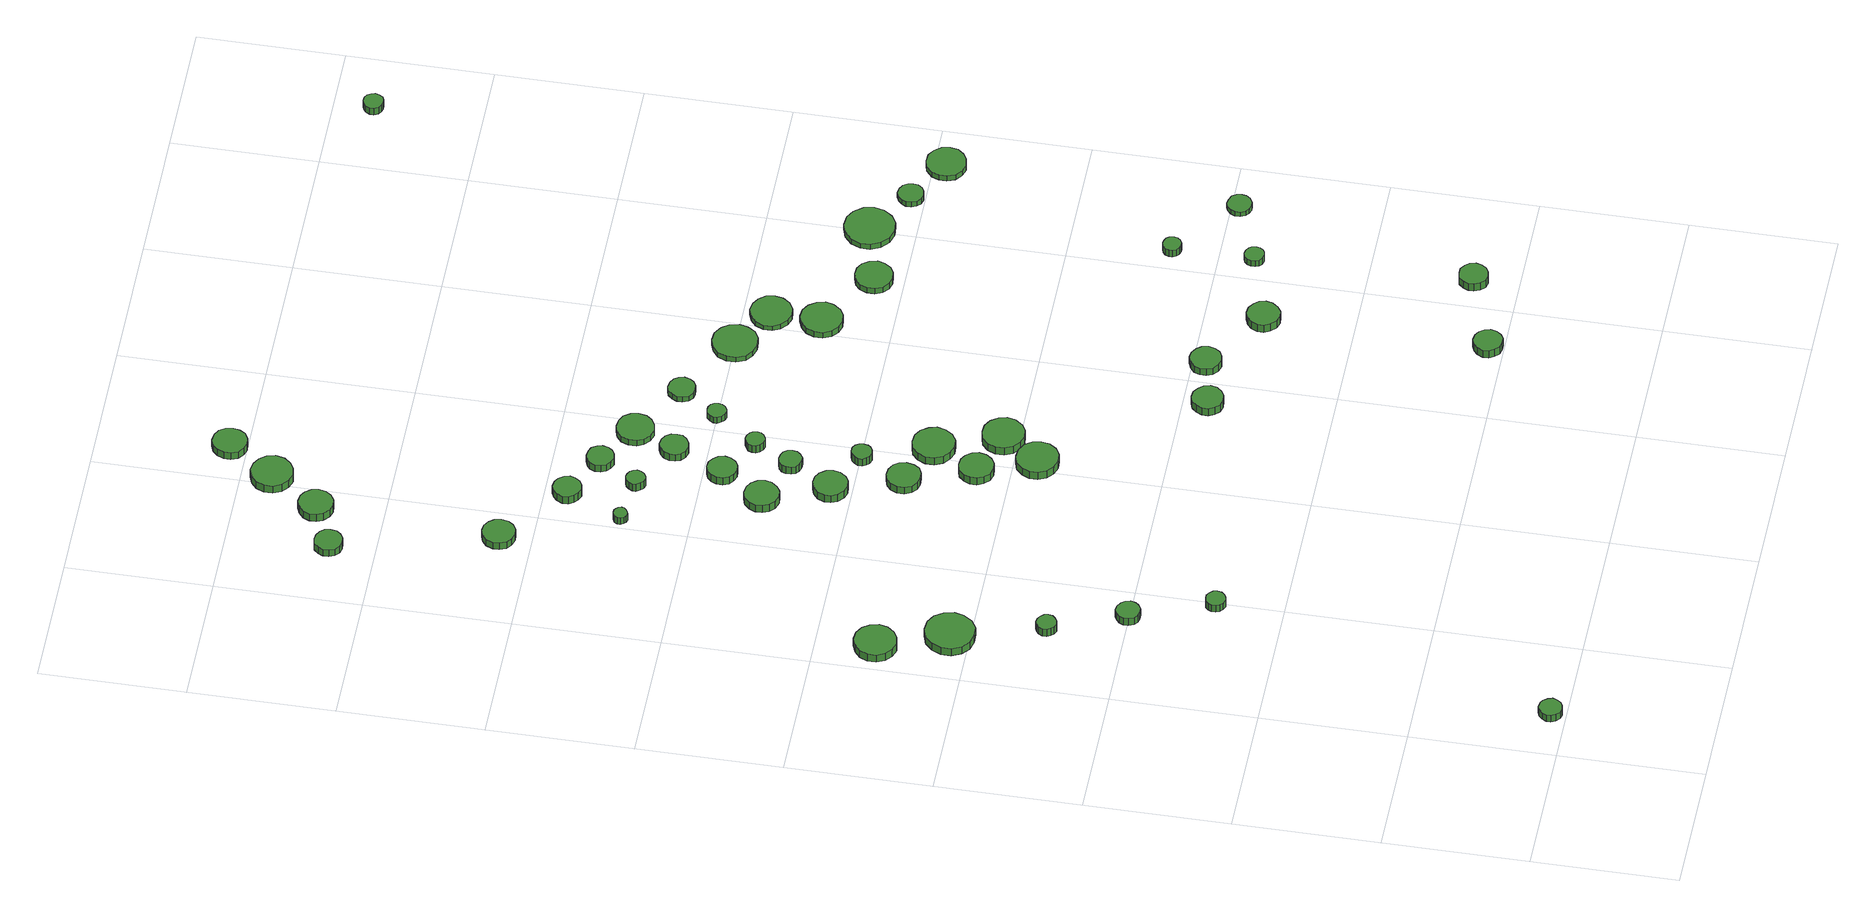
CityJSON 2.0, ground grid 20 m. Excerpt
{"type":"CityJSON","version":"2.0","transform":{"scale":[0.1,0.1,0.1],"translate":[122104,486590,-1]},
"CityObjects":{
"tree1":{"type":"SolitaryVegetationObject","attributes":{"function":"something"},"geometry":[{"type":"MultiSurface","lod":"1","boundaries":[[[0,1,2,3,4,5,6,7,8,9,10,11,12,13,14]],[[15,16,17,18,19,20,21,22,23,24,25,26,27,28,29]],[[0,29,28,1]],[[1,28,27,2]],[[2,27,26,3]],[[3,26,25,4]],[[4,25,24,5]],[[5,24,23,6]],[[6,23,22,7]],[[7,22,21,8]],[[8,21,20,9]],[[9,20,19,10]],[[10,19,18,11]],[[11,18,17,12]],[[12,17,16,13]],[[13,16,15,14]],[[14,15,29,0]]]}]},
"tree2":{"type":"SolitaryVegetationObject","attributes":{"function":"something"},"geometry":[{"type":"MultiSurface","lod":"1","boundaries":[[[30,31,32,33,34,35,36,37,38,39,40,41,42,43,44]],[[45,46,47,48,49,50,51,52,53,54,55,56,57,58,59]],[[30,59,58,31]],[[31,58,57,32]],[[32,57,56,33]],[[33,56,55,34]],[[34,55,54,35]],[[35,54,53,36]],[[36,53,52,37]],[[37,52,51,38]],[[38,51,50,39]],[[39,50,49,40]],[[40,49,48,41]],[[41,48,47,42]],[[42,47,46,43]],[[43,46,45,44]],[[44,45,59,30]]]}]},
"tree3":{"type":"SolitaryVegetationObject","attributes":{"function":"something"},"geometry":[{"type":"MultiSurface","lod":"1","boundaries":[[[60,61,62,63,64,65,66,67,68,69,70,71,72,73,74]],[[75,76,77,78,79,80,81,82,83,84,85,86,87,88,89]],[[60,89,88,61]],[[61,88,87,62]],[[62,87,86,63]],[[63,86,85,64]],[[64,85,84,65]],[[65,84,83,66]],[[66,83,82,67]],[[67,82,81,68]],[[68,81,80,69]],[[69,80,79,70]],[[70,79,78,71]],[[71,78,77,72]],[[72,77,76,73]],[[73,76,75,74]],[[74,75,89,60]]]}]},
"tree4":{"type":"SolitaryVegetationObject","attributes":{"function":"something"},"geometry":[{"type":"MultiSurface","lod":"1","boundaries":[[[90,91,92,93,94,95,96,97,98,99,100,101,102,103,104]],[[105,106,107,108,109,110,111,112,113,114,115,116,117,118,119]],[[90,119,118,91]],[[91,118,117,92]],[[92,117,116,93]],[[93,116,115,94]],[[94,115,114,95]],[[95,114,113,96]],[[96,113,112,97]],[[97,112,111,98]],[[98,111,110,99]],[[99,110,109,100]],[[100,109,108,101]],[[101,108,107,102]],[[102,107,106,103]],[[103,106,105,104]],[[104,105,119,90]]]}]},
"tree5":{"type":"SolitaryVegetationObject","attributes":{"function":"something"},"geometry":[{"type":"MultiSurface","lod":"1","boundaries":[[[120,121,122,123,124,125,126,127,128,129,130,131,132,133,134]],[[135,136,137,138,139,140,141,142,143,144,145,146,147,148,149]],[[120,149,148,121]],[[121,148,147,122]],[[122,147,146,123]],[[123,146,145,124]],[[124,145,144,125]],[[125,144,143,126]],[[126,143,142,127]],[[127,142,141,128]],[[128,141,140,129]],[[129,140,139,130]],[[130,139,138,131]],[[131,138,137,132]],[[132,137,136,133]],[[133,136,135,134]],[[134,135,149,120]]]}]},
"tree6":{"type":"SolitaryVegetationObject","attributes":{"function":"something"},"geometry":[{"type":"MultiSurface","lod":"1","boundaries":[[[150,151,152,153,154,155,156,157,158,159,160,161,162,163,164]],[[165,166,167,168,169,170,171,172,173,174,175,176,177,178,179]],[[150,179,178,151]],[[151,178,177,152]],[[152,177,176,153]],[[153,176,175,154]],[[154,175,174,155]],[[155,174,173,156]],[[156,173,172,157]],[[157,172,171,158]],[[158,171,170,159]],[[159,170,169,160]],[[160,169,168,161]],[[161,168,167,162]],[[162,167,166,163]],[[163,166,165,164]],[[164,165,179,150]]]}]},
"tree7":{"type":"SolitaryVegetationObject","attributes":{"function":"something"},"geometry":[{"type":"MultiSurface","lod":"1","boundaries":[[[180,181,182,183,184,185,186,187,188,189,190,191,192,193,194]],[[195,196,197,198,199,200,201,202,203,204,205,206,207,208,209]],[[180,209,208,181]],[[181,208,207,182]],[[182,207,206,183]],[[183,206,205,184]],[[184,205,204,185]],[[185,204,203,186]],[[186,203,202,187]],[[187,202,201,188]],[[188,201,200,189]],[[189,200,199,190]],[[190,199,198,191]],[[191,198,197,192]],[[192,197,196,193]],[[193,196,195,194]],[[194,195,209,180]]]}]},
"tree8":{"type":"SolitaryVegetationObject","attributes":{"function":"something"},"geometry":[{"type":"MultiSurface","lod":"1","boundaries":[[[210,211,212,213,214,215,216,217,218,219,220,221,222,223,224]],[[225,226,227,228,229,230,231,232,233,234,235,236,237,238,239]],[[210,239,238,211]],[[211,238,237,212]],[[212,237,236,213]],[[213,236,235,214]],[[214,235,234,215]],[[215,234,233,216]],[[216,233,232,217]],[[217,232,231,218]],[[218,231,230,219]],[[219,230,229,220]],[[220,229,228,221]],[[221,228,227,222]],[[222,227,226,223]],[[223,226,225,224]],[[224,225,239,210]]]}]},
"tree9":{"type":"SolitaryVegetationObject","attributes":{"function":"something"},"geometry":[{"type":"MultiSurface","lod":"1","boundaries":[[[240,241,242,243,244,245,246,247,248,249,250,251,252,253,254]],[[255,256,257,258,259,260,261,262,263,264,265,266,267,268,269]],[[240,269,268,241]],[[241,268,267,242]],[[242,267,266,243]],[[243,266,265,244]],[[244,265,264,245]],[[245,264,263,246]],[[246,263,262,247]],[[247,262,261,248]],[[248,261,260,249]],[[249,260,259,250]],[[250,259,258,251]],[[251,258,257,252]],[[252,257,256,253]],[[253,256,255,254]],[[254,255,269,240]]]}]},
"tree10":{"type":"SolitaryVegetationObject","attributes":{"function":"something"},"geometry":[{"type":"MultiSurface","lod":"1","boundaries":[[[270,271,272,273,274,275,276,277,278,279,280,281,282,283,284]],[[285,286,287,288,289,290,291,292,293,294,295,296,297,298,299]],[[270,299,298,271]],[[271,298,297,272]],[[272,297,296,273]],[[273,296,295,274]],[[274,295,294,275]],[[275,294,293,276]],[[276,293,292,277]],[[277,292,291,278]],[[278,291,290,279]],[[279,290,289,280]],[[280,289,288,281]],[[281,288,287,282]],[[282,287,286,283]],[[283,286,285,284]],[[284,285,299,270]]]}]},
"tree11":{"type":"SolitaryVegetationObject","attributes":{"function":"something"},"geometry":[{"type":"MultiSurface","lod":"1","boundaries":[[[300,301,302,303,304,305,306,307,308,309,310,311,312,313,314]],[[315,316,317,318,319,320,321,322,323,324,325,326,327,328,329]],[[300,329,328,301]],[[301,328,327,302]],[[302,327,326,303]],[[303,326,325,304]],[[304,325,324,305]],[[305,324,323,306]],[[306,323,322,307]],[[307,322,321,308]],[[308,321,320,309]],[[309,320,319,310]],[[310,319,318,311]],[[311,318,317,312]],[[312,317,316,313]],[[313,316,315,314]],[[314,315,329,300]]]}]},
"tree12":{"type":"SolitaryVegetationObject","attributes":{"function":"something"},"geometry":[{"type":"MultiSurface","lod":"1","boundaries":[[[330,331,332,333,334,335,336,337,338,339,340,341,342,343,344]],[[345,346,347,348,349,350,351,352,353,354,355,356,357,358,359]],[[330,359,358,331]],[[331,358,357,332]],[[332,357,356,333]],[[333,356,355,334]],[[334,355,354,335]],[[335,354,353,336]],[[336,353,352,337]],[[337,352,351,338]],[[338,351,350,339]],[[339,350,349,340]],[[340,349,348,341]],[[341,348,347,342]],[[342,347,346,343]],[[343,346,345,344]],[[344,345,359,330]]]}]},
"tree13":{"type":"SolitaryVegetationObject","attributes":{"function":"something"},"geometry":[{"type":"MultiSurface","lod":"1","boundaries":[[[360,361,362,363,364,365,366,367,368,369,370,371,372,373,374]],[[375,376,377,378,379,380,381,382,383,384,385,386,387,388,389]],[[360,389,388,361]],[[361,388,387,362]],[[362,387,386,363]],[[363,386,385,364]],[[364,385,384,365]],[[365,384,383,366]],[[366,383,382,367]],[[367,382,381,368]],[[368,381,380,369]],[[369,380,379,370]],[[370,379,378,371]],[[371,378,377,372]],[[372,377,376,373]],[[373,376,375,374]],[[374,375,389,360]]]}]},
"tree14":{"type":"SolitaryVegetationObject","attributes":{"function":"something"},"geometry":[{"type":"MultiSurface","lod":"1","boundaries":[[[390,391,392,393,394,395,396,397,398,399,400,401,402,403,404]],[[405,406,407,408,409,410,411,412,413,414,415,416,417,418,419]],[[390,419,418,391]],[[391,418,417,392]],[[392,417,416,393]],[[393,416,415,394]],[[394,415,414,395]],[[395,414,413,396]],[[396,413,412,397]],[[397,412,411,398]],[[398,411,410,399]],[[399,410,409,400]],[[400,409,408,401]],[[401,408,407,402]],[[402,407,406,403]],[[403,406,405,404]],[[404,405,419,390]]]}]},
"tree15":{"type":"SolitaryVegetationObject","attributes":{"function":"something"},"geometry":[{"type":"MultiSurface","lod":"1","boundaries":[[[420,421,422,423,424,425,426,427,428,429,430,431,432,433,434]],[[435,436,437,438,439,440,441,442,443,444,445,446,447,448,449]],[[420,449,448,421]],[[421,448,447,422]],[[422,447,446,423]],[[423,446,445,424]],[[424,445,444,425]],[[425,444,443,426]],[[426,443,442,427]],[[427,442,441,428]],[[428,441,440,429]],[[429,440,439,430]],[[430,439,438,431]],[[431,438,437,432]],[[432,437,436,433]],[[433,436,435,434]],[[434,435,449,420]]]}]},
"tree16":{"type":"SolitaryVegetationObject","attributes":{"function":"something"},"geometry":[{"type":"MultiSurface","lod":"1","boundaries":[[[450,451,452,453,454,455,456,457,458,459,460,461,462,463,464]],[[465,466,467,468,469,470,471,472,473,474,475,476,477,478,479]],[[450,479,478,451]],[[451,478,477,452]],[[452,477,476,453]],[[453,476,475,454]],[[454,475,474,455]],[[455,474,473,456]],[[456,473,472,457]],[[457,472,471,458]],[[458,471,470,459]],[[459,470,469,460]],[[460,469,468,461]],[[461,468,467,462]],[[462,467,466,463]],[[463,466,465,464]],[[464,465,479,450]]]}]},
"tree17":{"type":"SolitaryVegetationObject","attributes":{"function":"something"},"geometry":[{"type":"MultiSurface","lod":"1","boundaries":[[[480,481,482,483,484,485,486,487,488,489,490,491,492,493,494]],[[495,496,497,498,499,500,501,502,503,504,505,506,507,508,509]],[[480,509,508,481]],[[481,508,507,482]],[[482,507,506,483]],[[483,506,505,484]],[[484,505,504,485]],[[485,504,503,486]],[[486,503,502,487]],[[487,502,501,488]],[[488,501,500,489]],[[489,500,499,490]],[[490,499,498,491]],[[491,498,497,492]],[[492,497,496,493]],[[493,496,495,494]],[[494,495,509,480]]]}]},
"tree18":{"type":"SolitaryVegetationObject","attributes":{"function":"something"},"geometry":[{"type":"MultiSurface","lod":"1","boundaries":[[[510,511,512,513,514,515,516,517,518,519,520,521,522,523,524]],[[525,526,527,528,529,530,531,532,533,534,535,536,537,538,539]],[[510,539,538,511]],[[511,538,537,512]],[[512,537,536,513]],[[513,536,535,514]],[[514,535,534,515]],[[515,534,533,516]],[[516,533,532,517]],[[517,532,531,518]],[[518,531,530,519]],[[519,530,529,520]],[[520,529,528,521]],[[521,528,527,522]],[[522,527,526,523]],[[523,526,525,524]],[[524,525,539,510]]]}]},
"tree19":{"type":"SolitaryVegetationObject","attributes":{"function":"something"},"geometry":[{"type":"MultiSurface","lod":"1","boundaries":[[[540,541,542,543,544,545,546,547,548,549,550,551,552,553,554]],[[555,556,557,558,559,560,561,562,563,564,565,566,567,568,569]],[[540,569,568,541]],[[541,568,567,542]],[[542,567,566,543]],[[543,566,565,544]],[[544,565,564,545]],[[545,564,563,546]],[[546,563,562,547]],[[547,562,561,548]],[[548,561,560,549]],[[549,560,559,550]],[[550,559,558,551]],[[551,558,557,552]],[[552,557,556,553]],[[553,556,555,554]],[[554,555,569,540]]]}]},
"tree20":{"type":"SolitaryVegetationObject","attributes":{"function":"something"},"geometry":[{"type":"MultiSurface","lod":"1","boundaries":[[[570,571,572,573,574,575,576,577,578,579,580,581,582,583,584]],[[585,586,587,588,589,590,591,592,593,594,595,596,597,598,599]],[[570,599,598,571]],[[571,598,597,572]],[[572,597,596,573]],[[573,596,595,574]],[[574,595,594,575]],[[575,594,593,576]],[[576,593,592,577]],[[577,592,591,578]],[[578,591,590,579]],[[579,590,589,580]],[[580,589,588,581]],[[581,588,587,582]],[[582,587,586,583]],[[583,586,585,584]],[[584,585,599,570]]]}]},
"tree21":{"type":"SolitaryVegetationObject","attributes":{"function":"something"},"geometry":[{"type":"MultiSurface","lod":"1","boundaries":[[[600,601,602,603,604,605,606,607,608,609,610,611,612,613,614]],[[615,616,617,618,619,620,621,622,623,624,625,626,627,628,629]],[[600,629,628,601]],[[601,628,627,602]],[[602,627,626,603]],[[603,626,625,604]],[[604,625,624,605]],[[605,624,623,606]],[[606,623,622,607]],[[607,622,621,608]],[[608,621,620,609]],[[609,620,619,610]],[[610,619,618,611]],[[611,618,617,612]],[[612,617,616,613]],[[613,616,615,614]],[[614,615,629,600]]]}]},
"tree22":{"type":"SolitaryVegetationObject","attributes":{"function":"something"},"geometry":[{"type":"MultiSurface","lod":"1","boundaries":[[[630,631,632,633,634,635,636,637,638,639,640,641,642,643,644]],[[645,646,647,648,649,650,651,652,653,654,655,656,657,658,659]],[[630,659,658,631]],[[631,658,657,632]],[[632,657,656,633]],[[633,656,655,634]],[[634,655,654,635]],[[635,654,653,636]],[[636,653,652,637]],[[637,652,651,638]],[[638,651,650,639]],[[639,650,649,640]],[[640,649,648,641]],[[641,648,647,642]],[[642,647,646,643]],[[643,646,645,644]],[[644,645,659,630]]]}]},
"tree23":{"type":"SolitaryVegetationObject","attributes":{"function":"something"},"geometry":[{"type":"MultiSurface","lod":"1","boundaries":[[[660,661,662,663,664,665,666,667,668,669,670,671,672,673,674]],[[675,676,677,678,679,680,681,682,683,684,685,686,687,688,689]],[[660,689,688,661]],[[661,688,687,662]],[[662,687,686,663]],[[663,686,685,664]],[[664,685,684,665]],[[665,684,683,666]],[[666,683,682,667]],[[667,682,681,668]],[[668,681,680,669]],[[669,680,679,670]],[[670,679,678,671]],[[671,678,677,672]],[[672,677,676,673]],[[673,676,675,674]],[[674,675,689,660]]]}]},
"tree24":{"type":"SolitaryVegetationObject","attributes":{"function":"something"},"geometry":[{"type":"MultiSurface","lod":"1","boundaries":[[[690,691,692,693,694,695,696,697,698,699,700,701,702,703,704]],[[705,706,707,708,709,710,711,712,713,714,715,716,717,718,719]],[[690,719,718,691]],[[691,718,717,692]],[[692,717,716,693]],[[693,716,715,694]],[[694,715,714,695]],[[695,714,713,696]],[[696,713,712,697]],[[697,712,711,698]],[[698,711,710,699]],[[699,710,709,700]],[[700,709,708,701]],[[701,708,707,702]],[[702,707,706,703]],[[703,706,705,704]],[[704,705,719,690]]]}]},
"tree25":{"type":"SolitaryVegetationObject","attributes":{"function":"something"},"geometry":[{"type":"MultiSurface","lod":"1","boundaries":[[[720,721,722,723,724,725,726,727,728,729,730,731,732,733,734]],[[735,736,737,738,739,740,741,742,743,744,745,746,747,748,749]],[[720,749,748,721]],[[721,748,747,722]],[[722,747,746,723]],[[723,746,745,724]],[[724,745,744,725]],[[725,744,743,726]],[[726,743,742,727]],[[727,742,741,728]],[[728,741,740,729]],[[729,740,739,730]],[[730,739,738,731]],[[731,738,737,732]],[[732,737,736,733]],[[733,736,735,734]],[[734,735,749,720]]]}]},
"tree26":{"type":"SolitaryVegetationObject","attributes":{"function":"something"},"geometry":[{"type":"MultiSurface","lod":"1","boundaries":[[[750,751,752,753,754,755,756,757,758,759,760,761,762,763,764]],[[765,766,767,768,769,770,771,772,773,774,775,776,777,778,779]],[[750,779,778,751]],[[751,778,777,752]],[[752,777,776,753]],[[753,776,775,754]],[[754,775,774,755]],[[755,774,773,756]],[[756,773,772,757]],[[757,772,771,758]],[[758,771,770,759]],[[759,770,769,760]],[[760,769,768,761]],[[761,768,767,762]],[[762,767,766,763]],[[763,766,765,764]],[[764,765,779,750]]]}]},
"tree27":{"type":"SolitaryVegetationObject","attributes":{"function":"something"},"geometry":[{"type":"MultiSurface","lod":"1","boundaries":[[[780,781,782,783,784,785,786,787,788,789,790,791,792,793,794]],[[795,796,797,798,799,800,801,802,803,804,805,806,807,808,809]],[[780,809,808,781]],[[781,808,807,782]],[[782,807,806,783]],[[783,806,805,784]],[[784,805,804,785]],[[785,804,803,786]],[[786,803,802,787]],[[787,802,801,788]],[[788,801,800,789]],[[789,800,799,790]],[[790,799,798,791]],[[791,798,797,792]],[[792,797,796,793]],[[793,796,795,794]],[[794,795,809,780]]]}]},
"tree28":{"type":"SolitaryVegetationObject","attributes":{"function":"something"},"geometry":[{"type":"MultiSurface","lod":"1","boundaries":[[[810,811,812,813,814,815,816,817,818,819,820,821,822,823,824]],[[825,826,827,828,829,830,831,832,833,834,835,836,837,838,839]],[[810,839,838,811]],[[811,838,837,812]],[[812,837,836,813]],[[813,836,835,814]],[[814,835,834,815]],[[815,834,833,816]],[[816,833,832,817]],[[817,832,831,818]],[[818,831,830,819]],[[819,830,829,820]],[[820,829,828,821]],[[821,828,827,822]],[[822,827,826,823]],[[823,826,825,824]],[[824,825,839,810]]]}]},
"tree29":{"type":"SolitaryVegetationObject","attributes":{"function":"something"},"geometry":[{"type":"MultiSurface","lod":"1","boundaries":[[[840,841,842,843,844,845,846,847,848,849,850,851,852,853,854]],[[855,856,857,858,859,860,861,862,863,864,865,866,867,868,869]],[[840,869,868,841]],[[841,868,867,842]],[[842,867,866,843]],[[843,866,865,844]],[[844,865,864,845]],[[845,864,863,846]],[[846,863,862,847]],[[847,862,861,848]],[[848,861,860,849]],[[849,860,859,850]],[[850,859,858,851]],[[851,858,857,852]],[[852,857,856,853]],[[853,856,855,854]],[[854,855,869,840]]]}]},
"tree30":{"type":"SolitaryVegetationObject","attributes":{"function":"something"},"geometry":[{"type":"MultiSurface","lod":"1","boundaries":[[[870,871,872,873,874,875,876,877,878,879,880,881,882,883,884]],[[885,886,887,888,889,890,891,892,893,894,895,896,897,898,899]],[[870,899,898,871]],[[871,898,897,872]],[[872,897,896,873]],[[873,896,895,874]],[[874,895,894,875]],[[875,894,893,876]],[[876,893,892,877]],[[877,892,891,878]],[[878,891,890,879]],[[879,890,889,880]],[[880,889,888,881]],[[881,888,887,882]],[[882,887,886,883]],[[883,886,885,884]],[[884,885,899,870]]]}]},
"tree31":{"type":"SolitaryVegetationObject","attributes":{"function":"something"},"geometry":[{"type":"MultiSurface","lod":"1","boundaries":[[[900,901,902,903,904,905,906,907,908,909,910,911,912,913,914]],[[915,916,917,918,919,920,921,922,923,924,925,926,927,928,929]],[[900,929,928,901]],[[901,928,927,902]],[[902,927,926,903]],[[903,926,925,904]],[[904,925,924,905]],[[905,924,923,906]],[[906,923,922,907]],[[907,922,921,908]],[[908,921,920,909]],[[909,920,919,910]],[[910,919,918,911]],[[911,918,917,912]],[[912,917,916,913]],[[913,916,915,914]],[[914,915,929,900]]]}]},
"tree32":{"type":"SolitaryVegetationObject","attributes":{"function":"something"},"geometry":[{"type":"MultiSurface","lod":"1","boundaries":[[[930,931,932,933,934,935,936,937,938,939,940,941,942,943,944]],[[945,946,947,948,949,950,951,952,953,954,955,956,957,958,959]],[[930,959,958,931]],[[931,958,957,932]],[[932,957,956,933]],[[933,956,955,934]],[[934,955,954,935]],[[935,954,953,936]],[[936,953,952,937]],[[937,952,951,938]],[[938,951,950,939]],[[939,950,949,940]],[[940,949,948,941]],[[941,948,947,942]],[[942,947,946,943]],[[943,946,945,944]],[[944,945,959,930]]]}]},
"tree33":{"type":"SolitaryVegetationObject","attributes":{"function":"something"},"geometry":[{"type":"MultiSurface","lod":"1","boundaries":[[[960,961,962,963,964,965,966,967,968,969,970,971,972,973,974]],[[975,976,977,978,979,980,981,982,983,984,985,986,987,988,989]],[[960,989,988,961]],[[961,988,987,962]],[[962,987,986,963]],[[963,986,985,964]],[[964,985,984,965]],[[965,984,983,966]],[[966,983,982,967]],[[967,982,981,968]],[[968,981,980,969]],[[969,980,979,970]],[[970,979,978,971]],[[971,978,977,972]],[[972,977,976,973]],[[973,976,975,974]],[[974,975,989,960]]]}]},
"tree34":{"type":"SolitaryVegetationObject","attributes":{"function":"something"},"geometry":[{"type":"MultiSurface","lod":"1","boundaries":[[[990,991,992,993,994,995,996,997,998,999,1000,1001,1002,1003,1004]],[[1005,1006,1007,1008,1009,1010,1011,1012,1013,1014,1015,1016,1017,1018,1019]],[[990,1019,1018,991]],[[991,1018,1017,992]],[[992,1017,1016,993]],[[993,1016,1015,994]],[[994,1015,1014,995]],[[995,1014,1013,996]],[[996,1013,1012,997]],[[997,1012,1011,998]],[[998,1011,1010,999]],[[999,1010,1009,1000]],[[1000,1009,1008,1001]],[[1001,1008,1007,1002]],[[1002,1007,1006,1003]],[[1003,1006,1005,1004]],[[1004,1005,1019,990]]]}]},
"tree35":{"type":"SolitaryVegetationObject","attributes":{"function":"something"},"geometry":[{"type":"MultiSurface","lod":"1","boundaries":[[[1020,1021,1022,1023,1024,1025,1026,1027,1028,1029,1030,1031,1032,1033,1034]],[[1035,1036,1037,1038,1039,1040,1041,1042,1043,1044,1045,1046,1047,1048,1049]],[[1020,1049,1048,1021]],[[1021,1048,1047,1022]],[[1022,1047,1046,1023]],[[1023,1046,1045,1024]],[[1024,1045,1044,1025]],[[1025,1044,1043,1026]],[[1026,1043,1042,1027]],[[1027,1042,1041,1028]],[[1028,1041,1040,1029]],[[1029,1040,1039,1030]],[[1030,1039,1038,1031]],[[1031,1038,1037,1032]],[[1032,1037,1036,1033]],[[1033,1036,1035,1034]],[[1034,1035,1049,1020]]]}]},
"tree36":{"type":"SolitaryVegetationObject","attributes":{"function":"something"},"geometry":[{"type":"MultiSurface","lod":"1","boundaries":[[[1050,1051,1052,1053,1054,1055,1056,1057,1058,1059,1060,1061,1062,1063,1064]],[[1065,1066,1067,1068,1069,1070,1071,1072,1073,1074,1075,1076,1077,1078,1079]],[[1050,1079,1078,1051]],[[1051,1078,1077,1052]],[[1052,1077,1076,1053]],[[1053,1076,1075,1054]],[[1054,1075,1074,1055]],[[1055,1074,1073,1056]],[[1056,1073,1072,1057]],[[1057,1072,1071,1058]],[[1058,1071,1070,1059]],[[1059,1070,1069,1060]],[[1060,1069,1068,1061]],[[1061,1068,1067,1062]],[[1062,1067,1066,1063]],[[1063,1066,1065,1064]],[[1064,1065,1079,1050]]]}]},
"tree37":{"type":"SolitaryVegetationObject","attributes":{"function":"something"},"geometry":[{"type":"MultiSurface","lod":"1","boundaries":[[[1080,1081,1082,1083,1084,1085,1086,1087,1088,1089,1090,1091,1092,1093,1094]],[[1095,1096,1097,1098,1099,1100,1101,1102,1103,1104,1105,1106,1107,1108,1109]],[[1080,1109,1108,1081]],[[1081,1108,1107,1082]],[[1082,1107,1106,1083]],[[1083,1106,1105,1084]],[[1084,1105,1104,1085]],[[1085,1104,1103,1086]],[[1086,1103,1102,1087]],[[1087,1102,1101,1088]],[[1088,1101,1100,1089]],[[1089,1100,1099,1090]],[[1090,1099,1098,1091]],[[1091,1098,1097,1092]],[[1092,1097,1096,1093]],[[1093,1096,1095,1094]],[[1094,1095,1109,1080]]]}]},
"tree38":{"type":"SolitaryVegetationObject","attributes":{"function":"something"},"geometry":[{"type":"MultiSurface","lod":"1","boundaries":[[[1110,1111,1112,1113,1114,1115,1116,1117,1118,1119,1120,1121,1122,1123,1124]],[[1125,1126,1127,1128,1129,1130,1131,1132,1133,1134,1135,1136,1137,1138,1139]],[[1110,1139,1138,1111]],[[1111,1138,1137,1112]],[[1112,1137,1136,1113]],[[1113,1136,1135,1114]],[[1114,1135,1134,1115]],[[1115,1134,1133,1116]],[[1116,1133,1132,1117]],[[1117,1132,1131,1118]],[[1118,1131,1130,1119]],[[1119,1130,1129,1120]],[[1120,1129,1128,1121]],[[1121,1128,1127,1122]],[[1122,1127,1126,1123]],[[1123,1126,1125,1124]],[[1124,1125,1139,1110]]]}]},
"tree39":{"type":"SolitaryVegetationObject","attributes":{"function":"something"},"geometry":[{"type":"MultiSurface","lod":"1","boundaries":[[[1140,1141,1142,1143,1144,1145,1146,1147,1148,1149,1150,1151,1152,1153,1154]],[[1155,1156,1157,1158,1159,1160,1161,1162,1163,1164,1165,1166,1167,1168,1169]],[[1140,1169,1168,1141]],[[1141,1168,1167,1142]],[[1142,1167,1166,1143]],[[1143,1166,1165,1144]],[[1144,1165,1164,1145]],[[1145,1164,1163,1146]],[[1146,1163,1162,1147]],[[1147,1162,1161,1148]],[[1148,1161,1160,1149]],[[1149,1160,1159,1150]],[[1150,1159,1158,1151]],[[1151,1158,1157,1152]],[[1152,1157,1156,1153]],[[1153,1156,1155,1154]],[[1154,1155,1169,1140]]]}]},
"tree40":{"type":"SolitaryVegetationObject","attributes":{"function":"something"},"geometry":[{"type":"MultiSurface","lod":"1","boundaries":[[[1170,1171,1172,1173,1174,1175,1176,1177,1178,1179,1180,1181,1182,1183,1184]],[[1185,1186,1187,1188,1189,1190,1191,1192,1193,1194,1195,1196,1197,1198,1199]],[[1170,1199,1198,1171]],[[1171,1198,1197,1172]],[[1172,1197,1196,1173]],[[1173,1196,1195,1174]],[[1174,1195,1194,1175]],[[1175,1194,1193,1176]],[[1176,1193,1192,1177]],[[1177,1192,1191,1178]],[[1178,1191,1190,1179]],[[1179,1190,1189,1180]],[[1180,1189,1188,1181]],[[1181,1188,1187,1182]],[[1182,1187,1186,1183]],[[1183,1186,1185,1184]],[[1184,1185,1199,1170]]]}]},
"tree41":{"type":"SolitaryVegetationObject","attributes":{"function":"something"},"geometry":[{"type":"MultiSurface","lod":"1","boundaries":[[[1200,1201,1202,1203,1204,1205,1206,1207,1208,1209,1210,1211,1212,1213,1214]],[[1215,1216,1217,1218,1219,1220,1221,1222,1223,1224,1225,1226,1227,1228,1229]],[[1200,1229,1228,1201]],[[1201,1228,1227,1202]],[[1202,1227,1226,1203]],[[1203,1226,1225,1204]],[[1204,1225,1224,1205]],[[1205,1224,1223,1206]],[[1206,1223,1222,1207]],[[1207,1222,1221,1208]],[[1208,1221,1220,1209]],[[1209,1220,1219,1210]],[[1210,1219,1218,1211]],[[1211,1218,1217,1212]],[[1212,1217,1216,1213]],[[1213,1216,1215,1214]],[[1214,1215,1229,1200]]]}]},
"tree42":{"type":"SolitaryVegetationObject","attributes":{"function":"something"},"geometry":[{"type":"MultiSurface","lod":"1","boundaries":[[[1230,1231,1232,1233,1234,1235,1236,1237,1238,1239,1240,1241,1242,1243,1244]],[[1245,1246,1247,1248,1249,1250,1251,1252,1253,1254,1255,1256,1257,1258,1259]],[[1230,1259,1258,1231]],[[1231,1258,1257,1232]],[[1232,1257,1256,1233]],[[1233,1256,1255,1234]],[[1234,1255,1254,1235]],[[1235,1254,1253,1236]],[[1236,1253,1252,1237]],[[1237,1252,1251,1238]],[[1238,1251,1250,1239]],[[1239,1250,1249,1240]],[[1240,1249,1248,1241]],[[1241,1248,1247,1242]],[[1242,1247,1246,1243]],[[1243,1246,1245,1244]],[[1244,1245,1259,1230]]]}]},
"tree43":{"type":"SolitaryVegetationObject","attributes":{"function":"something"},"geometry":[{"type":"MultiSurface","lod":"1","boundaries":[[[1260,1261,1262,1263,1264,1265,1266,1267,1268,1269,1270,1271,1272,1273,1274]],[[1275,1276,1277,1278,1279,1280,1281,1282,1283,1284,1285,1286,1287,1288,1289]],[[1260,1289,1288,1261]],[[1261,1288,1287,1262]],[[1262,1287,1286,1263]],[[1263,1286,1285,1264]],[[1264,1285,1284,1265]],[[1265,1284,1283,1266]],[[1266,1283,1282,1267]],[[1267,1282,1281,1268]],[[1268,1281,1280,1269]],[[1269,1280,1279,1270]],[[1270,1279,1278,1271]],[[1271,1278,1277,1272]],[[1272,1277,1276,1273]],[[1273,1276,1275,1274]],[[1274,1275,1289,1260]]]}]},
"tree44":{"type":"SolitaryVegetationObject","attributes":{"function":"something"},"geometry":[{"type":"MultiSurface","lod":"1","boundaries":[[[1290,1291,1292,1293,1294,1295,1296,1297,1298,1299,1300,1301,1302,1303,1304]],[[1305,1306,1307,1308,1309,1310,1311,1312,1313,1314,1315,1316,1317,1318,1319]],[[1290,1319,1318,1291]],[[1291,1318,1317,1292]],[[1292,1317,1316,1293]],[[1293,1316,1315,1294]],[[1294,1315,1314,1295]],[[1295,1314,1313,1296]],[[1296,1313,1312,1297]],[[1297,1312,1311,1298]],[[1298,1311,1310,1299]],[[1299,1310,1309,1300]],[[1300,1309,1308,1301]],[[1301,1308,1307,1302]],[[1302,1307,1306,1303]],[[1303,1306,1305,1304]],[[1304,1305,1319,1290]]]}]},
"tree45":{"type":"SolitaryVegetationObject","attributes":{"function":"something"},"geometry":[{"type":"MultiSurface","lod":"1","boundaries":[[[1320,1321,1322,1323,1324,1325,1326,1327,1328,1329,1330,1331,1332,1333,1334]],[[1335,1336,1337,1338,1339,1340,1341,1342,1343,1344,1345,1346,1347,1348,1349]],[[1320,1349,1348,1321]],[[1321,1348,1347,1322]],[[1322,1347,1346,1323]],[[1323,1346,1345,1324]],[[1324,1345,1344,1325]],[[1325,1344,1343,1326]],[[1326,1343,1342,1327]],[[1327,1342,1341,1328]],[[1328,1341,1340,1329]],[[1329,1340,1339,1330]],[[1330,1339,1338,1331]],[[1331,1338,1337,1332]],[[1332,1337,1336,1333]],[[1333,1336,1335,1334]],[[1334,1335,1349,1320]]]}]},
"tree46":{"type":"SolitaryVegetationObject","attributes":{"function":"something"},"geometry":[{"type":"MultiSurface","lod":"1","boundaries":[[[1350,1351,1352,1353,1354,1355,1356,1357,1358,1359,1360,1361,1362,1363,1364]],[[1365,1366,1367,1368,1369,1370,1371,1372,1373,1374,1375,1376,1377,1378,1379]],[[1350,1379,1378,1351]],[[1351,1378,1377,1352]],[[1352,1377,1376,1353]],[[1353,1376,1375,1354]],[[1354,1375,1374,1355]],[[1355,1374,1373,1356]],[[1356,1373,1372,1357]],[[1357,1372,1371,1358]],[[1358,1371,1370,1359]],[[1359,1370,1369,1360]],[[1360,1369,1368,1361]],[[1361,1368,1367,1362]],[[1362,1367,1366,1363]],[[1363,1366,1365,1364]],[[1364,1365,1379,1350]]]}]}
},
"vertices":[
[93,22,18],[91,28,18],[87,34,18],[82,37,18],[75,38,18],[69,36,18],[64,31,18],[61,25,18],[61,19,18],[64,13,18],[69,8,18],[75,6,18],[82,7,18],[87,10,18],[91,16,18],[91,16,6],[87,10,6],[82,7,6],[75,6,6],[69,8,6],[64,13,6],[61,19,6],[61,25,6],[64,31,6],[69,36,6],[75,38,6],[82,37,6],[87,34,6],[91,28,6],[93,22,6],
[64,919,27],[61,931,27],[54,941,27],[44,947,27],[32,948,27],[21,944,27],[12,936,27],[7,925,27],[7,913,27],[12,902,27],[21,894,27],[32,890,27],[44,892,27],[54,898,27],[61,907,27],[61,907,14],[54,898,14],[44,892,14],[32,890,14],[21,894,14],[12,902,14],[7,913,14],[7,925,14],[12,936,14],[21,944,14],[32,948,14],[44,947,14],[54,941,14],[61,931,14],[64,919,14],
[103,825,27],[100,839,27],[92,851,27],[80,858,27],[66,859,27],[52,855,27],[42,845,27],[36,832,27],[36,818,27],[42,805,27],[52,796,27],[66,792,27],[80,793,27],[92,800,27],[100,812,27],[100,812,14],[92,800,14],[80,793,14],[66,792,14],[52,796,14],[42,805,14],[36,818,14],[36,832,14],[42,845,14],[52,855,14],[66,859,14],[80,858,14],[92,851,14],[100,839,14],[103,825,14],
[122,703,26],[121,708,26],[117,713,26],[112,716,26],[106,717,26],[101,715,26],[97,711,26],[94,706,26],[94,700,26],[97,695,26],[101,691,26],[106,689,26],[112,690,26],[117,693,26],[121,697,26],[121,697,13],[117,693,13],[112,690,13],[106,689,13],[101,691,13],[97,695,13],[94,700,13],[94,706,13],[97,711,13],[101,715,13],[106,717,13],[112,716,13],[117,713,13],[121,708,13],[122,703,13],
[163,600,29],[161,607,29],[157,612,29],[151,616,29],[144,617,29],[138,614,29],[133,610,29],[130,604,29],[130,597,29],[133,590,29],[138,586,29],[144,584,29],[151,584,29],[157,588,29],[161,593,29],[161,593,16],[157,588,16],[151,584,16],[144,584,16],[138,586,16],[133,590,16],[130,597,16],[130,604,16],[133,610,16],[138,614,16],[144,617,16],[151,616,16],[157,612,16],[161,607,16],[163,600,16],
[198,490,32],[197,495,32],[193,500,32],[188,503,32],[183,503,32],[177,502,32],[173,498,32],[171,493,32],[171,487,32],[173,482,32],[177,478,32],[183,476,32],[188,477,32],[193,479,32],[197,484,32],[197,484,20],[193,479,20],[188,477,20],[183,476,20],[177,478,20],[173,482,20],[171,487,20],[171,493,20],[173,498,20],[177,502,20],[183,503,20],[188,503,20],[193,500,20],[197,495,20],[198,490,20],
[169,1444,27],[167,1453,27],[162,1460,27],[154,1465,27],[145,1466,27],[136,1463,27],[129,1457,27],[125,1448,27],[125,1439,27],[129,1430,27],[136,1424,27],[145,1421,27],[154,1422,27],[162,1427,27],[167,1434,27],[167,1434,15],[162,1427,15],[154,1422,15],[145,1421,15],[136,1424,15],[129,1430,15],[125,1439,15],[125,1448,15],[129,1457,15],[136,1463,15],[145,1466,15],[154,1465,15],[162,1460,15],[167,1453,15],[169,1444,15],
[111,1662,27],[110,1670,27],[105,1676,27],[98,1680,27],[90,1681,27],[82,1679,27],[76,1673,27],[73,1666,27],[73,1658,27],[76,1651,27],[82,1645,27],[90,1643,27],[98,1644,27],[105,1648,27],[110,1654,27],[110,1654,15],[105,1648,15],[98,1644,15],[90,1643,15],[82,1645,15],[76,1651,15],[73,1658,15],[73,1666,15],[76,1673,15],[82,1679,15],[90,1681,15],[98,1680,15],[105,1676,15],[110,1670,15],[111,1662,15],
[220,1292,26],[219,1296,26],[216,1299,26],[213,1301,26],[209,1301,26],[205,1300,26],[202,1298,26],[200,1294,26],[200,1290,26],[202,1286,26],[205,1283,26],[209,1282,26],[213,1283,26],[216,1285,26],[219,1288,26],[219,1288,14],[216,1285,14],[213,1283,14],[209,1282,14],[205,1283,14],[202,1286,14],[200,1290,14],[200,1294,14],[202,1298,14],[205,1300,14],[209,1301,14],[213,1301,14],[216,1299,14],[219,1296,14],[220,1292,14],
[302,1114,26],[300,1124,26],[294,1132,26],[286,1137,26],[276,1138,26],[266,1135,26],[259,1128,26],[255,1119,26],[255,1110,26],[259,1101,26],[266,1094,26],[276,1091,26],[286,1092,26],[294,1097,26],[300,1105,26],[300,1105,13],[294,1097,13],[286,1092,13],[276,1091,13],[266,1094,13],[259,1101,13],[255,1110,13],[255,1119,13],[259,1128,13],[266,1135,13],[276,1138,13],[286,1137,13],[294,1132,13],[300,1124,13],[302,1114,13],
[336,1029,26],[334,1038,26],[328,1046,26],[320,1051,26],[310,1052,26],[301,1049,26],[293,1042,26],[289,1033,26],[289,1024,26],[293,1015,26],[301,1008,26],[310,1005,26],[320,1006,26],[328,1011,26],[334,1019,26],[334,1019,13],[328,1011,13],[320,1006,13],[310,1005,13],[301,1008,13],[293,1015,13],[289,1024,13],[289,1033,13],[293,1042,13],[301,1049,13],[310,1052,13],[320,1051,13],[328,1046,13],[334,1038,13],[336,1029,13],
[367,936,26],[365,946,26],[360,953,26],[351,958,26],[341,959,26],[332,956,26],[325,950,26],[321,941,26],[321,931,26],[325,922,26],[332,916,26],[341,913,26],[351,914,26],[360,918,26],[365,926,26],[365,926,14],[360,918,14],[351,914,14],[341,913,14],[332,916,14],[325,922,14],[321,931,14],[321,941,14],[325,950,14],[332,956,14],[341,959,14],[351,958,14],[360,953,14],[365,946,14],[367,936,14],
[401,845,27],[399,854,27],[393,862,27],[385,867,27],[375,868,27],[365,865,27],[358,858,27],[354,849,27],[354,840,27],[358,831,27],[365,824,27],[375,821,27],[385,822,27],[393,827,27],[399,835,27],[399,835,14],[393,827,14],[385,822,14],[375,821,14],[365,824,14],[358,831,14],[354,840,14],[354,849,14],[358,858,14],[365,865,14],[375,868,14],[385,867,14],[393,862,14],[399,854,14],[401,845,14],
[434,768,28],[432,779,28],[425,789,28],[414,795,28],[402,796,28],[391,793,28],[382,784,28],[377,774,28],[377,762,28],[382,751,28],[391,743,28],[402,739,28],[414,740,28],[425,746,28],[432,756,28],[432,756,15],[425,746,15],[414,740,15],[402,739,15],[391,743,15],[382,751,15],[377,762,15],[377,774,15],[382,784,15],[391,793,15],[402,796,15],[414,795,15],[425,789,15],[432,779,15],[434,768,15],
[267,1369,24],[265,1377,24],[260,1384,24],[253,1388,24],[245,1389,24],[238,1386,24],[232,1381,24],[228,1373,24],[228,1365,24],[232,1358,24],[238,1353,24],[245,1350,24],[253,1351,24],[260,1355,24],[265,1362,24],[265,1362,11],[260,1355,11],[253,1351,11],[245,1350,11],[238,1353,11],[232,1358,11],[228,1365,11],[228,1373,11],[232,1381,11],[238,1386,11],[245,1389,11],[253,1388,11],[260,1384,11],[265,1377,11],[267,1369,11],
[293,1284,25],[291,1289,25],[288,1293,25],[283,1296,25],[278,1297,25],[273,1295,25],[269,1291,25],[266,1286,25],[266,1281,25],[269,1276,25],[273,1272,25],[278,1270,25],[283,1271,25],[288,1274,25],[291,1278,25],[291,1278,12],[288,1274,12],[283,1271,12],[278,1270,12],[273,1272,12],[269,1276,12],[266,1281,12],[266,1286,12],[269,1291,12],[273,1295,12],[278,1297,12],[283,1296,12],[288,1293,12],[291,1289,12],[293,1284,12],
[181,1691,28],[179,1700,28],[173,1708,28],[165,1713,28],[155,1714,28],[146,1711,28],[138,1704,28],[134,1695,28],[134,1686,28],[138,1677,28],[146,1670,28],[155,1667,28],[165,1668,28],[173,1673,28],[179,1681,28],[179,1681,15],[173,1673,15],[165,1668,15],[155,1667,15],[146,1670,15],[138,1677,15],[134,1686,15],[134,1695,15],[138,1704,15],[146,1711,15],[155,1714,15],[165,1713,15],[173,1708,15],[179,1700,15],[181,1691,15],
[338,1174,25],[336,1183,25],[331,1189,25],[324,1194,25],[315,1195,25],[307,1192,25],[301,1186,25],[298,1179,25],[298,1170,25],[301,1162,25],[307,1157,25],[315,1154,25],[324,1155,25],[331,1159,25],[336,1166,25],[336,1166,12],[331,1159,12],[324,1155,12],[315,1154,12],[307,1157,12],[301,1162,12],[298,1170,12],[298,1179,12],[301,1186,12],[307,1192,12],[315,1195,12],[324,1194,12],[331,1189,12],[336,1183,12],[338,1174,12],
[364,1088,25],[363,1095,25],[359,1100,25],[353,1103,25],[347,1104,25],[340,1102,25],[335,1098,25],[333,1092,25],[333,1085,25],[335,1079,25],[340,1075,25],[347,1073,25],[353,1073,25],[359,1077,25],[363,1082,25],[363,1082,12],[359,1077,12],[353,1073,12],[347,1073,12],[340,1075,12],[335,1079,12],[333,1085,12],[333,1092,12],[335,1098,12],[340,1102,12],[347,1104,12],[353,1103,12],[359,1100,12],[363,1095,12],[364,1088,12],
[392,998,25],[391,1004,25],[388,1009,25],[383,1012,25],[377,1012,25],[371,1010,25],[367,1006,25],[364,1001,25],[364,995,25],[367,990,25],[371,986,25],[377,984,25],[383,985,25],[388,988,25],[391,992,25],[391,992,12],[388,988,12],[383,985,12],[377,984,12],[371,986,12],[367,990,12],[364,995,12],[364,1001,12],[367,1006,12],[371,1010,12],[377,1012,12],[383,1012,12],[388,1009,12],[391,1004,12],[392,998,12],
[440,908,25],[437,919,25],[430,929,25],[420,935,25],[408,936,25],[397,933,25],[388,925,25],[383,914,25],[383,902,25],[388,891,25],[397,883,25],[408,879,25],[420,880,25],[430,886,25],[437,896,25],[437,896,12],[430,886,12],[420,880,12],[408,879,12],[397,883,12],[388,891,12],[383,902,12],[383,914,12],[388,925,12],[397,933,12],[408,936,12],[420,935,12],[430,929,12],[437,919,12],[440,908,12],
[472,820,27],[469,831,27],[462,841,27],[452,847,27],[440,848,27],[429,845,27],[420,837,27],[415,826,27],[415,814,27],[420,803,27],[429,795,27],[440,791,27],[452,792,27],[462,798,27],[469,808,27],[469,808,14],[462,798,14],[452,792,14],[440,791,14],[429,795,14],[420,803,14],[415,814,14],[415,826,14],[420,837,14],[429,845,14],[440,848,14],[452,847,14],[462,841,14],[469,831,14],[472,820,14],
[331,1337,23],[329,1344,23],[325,1351,23],[318,1354,23],[310,1355,23],[303,1353,23],[297,1348,23],[294,1341,23],[294,1333,23],[297,1326,23],[303,1321,23],[310,1318,23],[318,1319,23],[325,1323,23],[329,1329,23],[329,1329,11],[325,1323,11],[318,1319,11],[310,1318,11],[303,1321,11],[297,1326,11],[294,1333,11],[294,1341,11],[297,1348,11],[303,1353,11],[310,1355,11],[318,1354,11],[325,1351,11],[329,1344,11],[331,1337,11],
[390,1140,25],[389,1146,25],[386,1150,25],[381,1153,25],[376,1154,25],[371,1152,25],[366,1148,25],[364,1143,25],[364,1138,25],[366,1133,25],[371,1129,25],[376,1127,25],[381,1128,25],[386,1131,25],[389,1135,25],[389,1135,12],[386,1131,12],[381,1128,12],[376,1127,12],[371,1129,12],[366,1133,12],[364,1138,12],[364,1143,12],[366,1148,12],[371,1152,12],[376,1154,12],[381,1153,12],[386,1150,12],[389,1146,12],[390,1140,12],
[573,565,31],[571,574,31],[565,581,31],[558,586,31],[549,587,31],[540,584,31],[534,578,31],[530,570,31],[530,561,31],[534,553,31],[540,547,31],[549,544,31],[558,545,31],[565,549,31],[571,556,31],[571,556,18],[565,549,18],[558,545,18],[549,544,18],[540,547,18],[534,553,18],[530,561,18],[530,570,18],[534,578,18],[540,584,18],[549,587,18],[558,586,18],[565,581,18],[571,574,18],[573,565,18],
[369,1244,23],[368,1252,23],[363,1259,23],[356,1263,23],[348,1264,23],[340,1261,23],[334,1256,23],[331,1248,23],[331,1240,23],[334,1233,23],[340,1227,23],[348,1225,23],[356,1226,23],[363,1230,23],[368,1236,23],[368,1236,11],[363,1230,11],[356,1226,11],[348,1225,11],[340,1227,11],[334,1233,11],[331,1240,11],[331,1248,11],[334,1256,11],[340,1261,11],[348,1264,11],[356,1263,11],[363,1259,11],[368,1252,11],[369,1244,11],
[231,1757,30],[228,1769,30],[221,1778,30],[211,1784,30],[199,1786,30],[188,1782,30],[179,1774,30],[174,1763,30],[174,1751,30],[179,1740,30],[188,1732,30],[199,1728,30],[211,1730,30],[221,1736,30],[228,1745,30],[228,1745,17],[221,1736,17],[211,1730,17],[199,1728,17],[188,1732,17],[179,1740,17],[174,1751,17],[174,1763,17],[179,1774,17],[188,1782,17],[199,1786,17],[211,1784,17],[221,1778,17],[228,1769,17],[231,1757,17],
[400,1301,21],[398,1311,21],[392,1320,21],[383,1325,21],[372,1326,21],[362,1323,21],[354,1316,21],[350,1306,21],[350,1295,21],[354,1286,21],[362,1279,21],[372,1275,21],[383,1277,21],[392,1282,21],[398,1290,21],[398,1290,11],[392,1282,11],[383,1277,11],[372,1275,11],[362,1279,11],[354,1286,11],[350,1295,11],[350,1306,11],[354,1316,11],[362,1323,11],[372,1326,11],[383,1325,11],[392,1320,11],[398,1311,11],[400,1301,11],
[436,1200,22],[435,1206,22],[432,1210,22],[427,1213,22],[422,1213,22],[417,1212,22],[413,1208,22],[410,1203,22],[410,1198,22],[413,1193,22],[417,1189,22],[422,1187,22],[427,1188,22],[432,1191,22],[435,1195,22],[435,1195,11],[432,1191,11],[427,1188,11],[422,1187,11],[417,1189,11],[413,1193,11],[410,1198,11],[410,1203,11],[413,1208,11],[417,1212,11],[422,1213,11],[427,1213,11],[432,1210,11],[435,1206,11],[436,1200,11],
[742,220,29],[740,228,29],[735,235,29],[728,239,29],[720,240,29],[712,237,29],[706,232,29],[702,224,29],[702,216,29],[706,209,29],[712,203,29],[720,201,29],[728,201,29],[735,205,29],[740,212,29],[740,212,16],[735,205,16],[728,201,16],[720,201,16],[712,203,16],[706,209,16],[702,216,16],[702,224,16],[706,232,16],[712,237,16],[720,240,16],[728,239,16],[735,235,16],[740,228,16],[742,220,16],
[270,1821,31],[268,1831,31],[263,1839,31],[254,1844,31],[244,1845,31],[235,1842,31],[228,1835,31],[224,1826,31],[224,1816,31],[228,1807,31],[235,1801,31],[244,1798,31],[254,1799,31],[263,1804,31],[268,1812,31],[268,1812,19],[263,1804,19],[254,1799,19],[244,1798,19],[235,1801,19],[228,1807,19],[224,1816,19],[224,1826,19],[228,1835,19],[235,1842,19],[244,1845,19],[254,1844,19],[263,1839,19],[268,1831,19],[270,1821,19],
[648,581,27],[646,590,27],[641,597,27],[633,602,27],[625,603,27],[616,600,27],[609,594,27],[606,586,27],[606,577,27],[609,569,27],[616,563,27],[625,560,27],[633,561,27],[641,565,27],[646,573,27],[646,573,15],[641,565,15],[633,561,15],[625,560,15],[616,563,15],[609,569,15],[606,577,15],[606,586,15],[609,594,15],[616,600,15],[625,603,15],[633,602,15],[641,597,15],[646,590,15],[648,581,15],
[478,1253,20],[476,1261,20],[472,1267,20],[465,1271,20],[457,1272,20],[450,1270,20],[444,1264,20],[441,1257,20],[441,1250,20],[444,1242,20],[450,1237,20],[457,1235,20],[465,1236,20],[472,1240,20],[476,1246,20],[476,1246,11],[472,1240,11],[465,1236,11],[457,1235,11],[450,1237,11],[444,1242,11],[441,1250,11],[441,1257,11],[444,1264,11],[450,1270,11],[457,1272,11],[465,1271,11],[472,1267,11],[476,1261,11],[478,1253,11],
[748,522,23],[746,531,23],[740,538,23],[732,543,23],[723,544,23],[714,541,23],[707,535,23],[703,526,23],[703,517,23],[707,509,23],[714,502,23],[723,499,23],[732,500,23],[740,505,23],[746,513,23],[746,513,10],[740,505,10],[732,500,10],[723,499,10],[714,502,10],[707,509,10],[703,517,10],[703,526,10],[707,535,10],[714,541,10],[723,544,10],[732,543,10],[740,538,10],[746,531,10],[748,522,10],
[587,1199,20],[584,1212,20],[577,1222,20],[566,1229,20],[553,1230,20],[541,1226,20],[531,1218,20],[526,1206,20],[526,1193,20],[531,1181,20],[541,1173,20],[553,1169,20],[566,1170,20],[577,1176,20],[584,1187,20],[584,1187,11],[577,1176,11],[566,1170,11],[553,1169,11],[541,1173,11],[531,1181,11],[526,1193,11],[526,1206,11],[531,1218,11],[541,1226,11],[553,1230,11],[566,1229,11],[577,1222,11],[584,1212,11],[587,1199,11],
[868,262,21],[866,270,21],[861,276,21],[854,281,21],[846,281,21],[838,279,21],[832,273,21],[829,266,21],[829,258,21],[832,250,21],[838,244,21],[846,242,21],[854,243,21],[861,247,21],[866,254,21],[866,254,8],[861,247,8],[854,243,8],[846,242,8],[838,244,8],[832,250,8],[829,258,8],[829,266,8],[832,273,8],[838,279,8],[846,281,8],[854,281,8],[861,276,8],[866,270,8],[868,262,8],
[647,1094,21],[644,1106,21],[637,1116,21],[627,1122,21],[615,1123,21],[604,1119,21],[595,1111,21],[590,1100,21],[590,1088,21],[595,1077,21],[604,1069,21],[615,1066,21],[627,1067,21],[637,1073,21],[644,1083,21],[644,1083,11],[637,1073,11],[627,1067,11],[615,1066,11],[604,1069,11],[595,1077,11],[590,1088,11],[590,1100,11],[595,1111,11],[604,1119,11],[615,1123,11],[627,1122,11],[637,1116,11],[644,1106,11],[647,1094,11],
[648,1162,19],[646,1174,19],[639,1183,19],[629,1189,19],[617,1191,19],[606,1187,19],[597,1179,19],[592,1168,19],[592,1156,19],[597,1146,19],[606,1138,19],[617,1134,19],[629,1135,19],[639,1141,19],[646,1151,19],[646,1151,11],[639,1141,11],[629,1135,11],[617,1134,11],[606,1138,11],[597,1146,11],[592,1156,11],[592,1168,11],[597,1179,11],[606,1187,11],[617,1191,11],[629,1189,11],[639,1183,11],[646,1174,11],[648,1162,11],
[850,553,18],[849,559,18],[846,563,18],[841,566,18],[836,567,18],[830,565,18],[826,561,18],[824,556,18],[824,550,18],[826,545,18],[830,542,18],[836,540,18],[841,541,18],[846,543,18],[849,548,18],[849,548,7],[846,543,7],[841,541,7],[836,540,7],[830,542,7],[826,545,7],[824,550,7],[824,556,7],[826,561,7],[830,565,7],[836,567,7],[841,566,7],[846,563,7],[849,559,7],[850,553,7],
[735,1040,20],[732,1051,20],[726,1060,20],[717,1065,20],[706,1066,20],[696,1063,20],[688,1056,20],[684,1046,20],[684,1035,20],[688,1025,20],[696,1018,20],[706,1015,20],[717,1016,20],[726,1021,20],[732,1030,20],[732,1030,10],[726,1021,10],[717,1016,10],[706,1015,10],[696,1018,10],[688,1025,10],[684,1035,10],[684,1046,10],[688,1056,10],[696,1063,10],[706,1066,10],[717,1065,10],[726,1060,10],[732,1051,10],[735,1040,10],
[847,663,20],[846,669,20],[843,673,20],[838,675,20],[833,676,20],[828,674,20],[824,671,20],[822,666,20],[822,661,20],[824,656,20],[828,653,20],[833,651,20],[838,651,20],[843,654,20],[846,658,20],[846,658,8],[843,654,8],[838,651,8],[833,651,8],[828,653,8],[824,656,8],[822,661,8],[822,666,8],[824,671,8],[828,674,8],[833,676,8],[838,675,8],[843,673,8],[846,669,8],[847,663,8],
[944,589,16],[943,596,16],[939,602,16],[932,605,16],[925,606,16],[919,604,16],[914,599,16],[911,593,16],[911,586,16],[914,579,16],[919,575,16],[925,573,16],[932,573,16],[939,577,16],[943,583,16],[943,583,8],[939,577,8],[932,573,8],[925,573,8],[919,575,8],[914,579,8],[911,586,8],[911,593,8],[914,599,8],[919,604,8],[925,606,8],[932,605,8],[939,602,8],[943,596,8],[944,589,8],
[833,1062,19],[830,1076,19],[821,1088,19],[809,1095,19],[795,1096,19],[781,1092,19],[770,1082,19],[764,1069,19],[764,1055,19],[770,1042,19],[781,1032,19],[795,1028,19],[809,1029,19],[821,1036,19],[830,1048,19],[830,1048,10],[821,1036,10],[809,1029,10],[795,1028,10],[781,1032,10],[770,1042,10],[764,1055,10],[764,1069,10],[770,1082,10],[781,1092,10],[795,1096,10],[809,1095,10],[821,1088,10],[830,1076,10],[833,1062,10],
[885,1019,19],[884,1026,19],[880,1032,19],[873,1036,19],[866,1037,19],[859,1034,19],[854,1029,19],[851,1023,19],[851,1016,19],[854,1009,19],[859,1004,19],[866,1002,19],[873,1003,19],[880,1006,19],[884,1012,19],[884,1012,10],[880,1006,10],[873,1003,10],[866,1002,10],[859,1004,10],[854,1009,10],[851,1016,10],[851,1023,10],[854,1029,10],[859,1034,10],[866,1037,10],[873,1036,10],[880,1032,10],[884,1026,10],[885,1019,10],
[960,983,19],[958,994,19],[951,1003,19],[942,1009,19],[930,1010,19],[920,1007,19],[911,999,19],[907,989,19],[907,978,19],[911,967,19],[920,960,19],[930,956,19],[942,958,19],[951,963,19],[958,972,19],[958,972,10],[951,963,10],[942,958,10],[930,956,10],[920,960,10],[911,967,10],[907,978,10],[907,989,10],[911,999,10],[920,1007,10],[930,1010,10],[942,1009,10],[951,1003,10],[958,994,10],[960,983,10],
[913,1745,33],[911,1750,33],[908,1755,33],[903,1758,33],[897,1758,33],[892,1756,33],[888,1753,33],[885,1747,33],[885,1742,33],[888,1736,33],[892,1733,33],[897,1731,33],[903,1732,33],[908,1734,33],[911,1739,33],[911,1739,21],[908,1734,21],[903,1732,21],[897,1731,21],[892,1733,21],[888,1736,21],[885,1742,21],[885,1747,21],[888,1753,21],[892,1756,21],[897,1758,21],[903,1758,21],[908,1755,21],[911,1750,21],[913,1745,21]
]}
